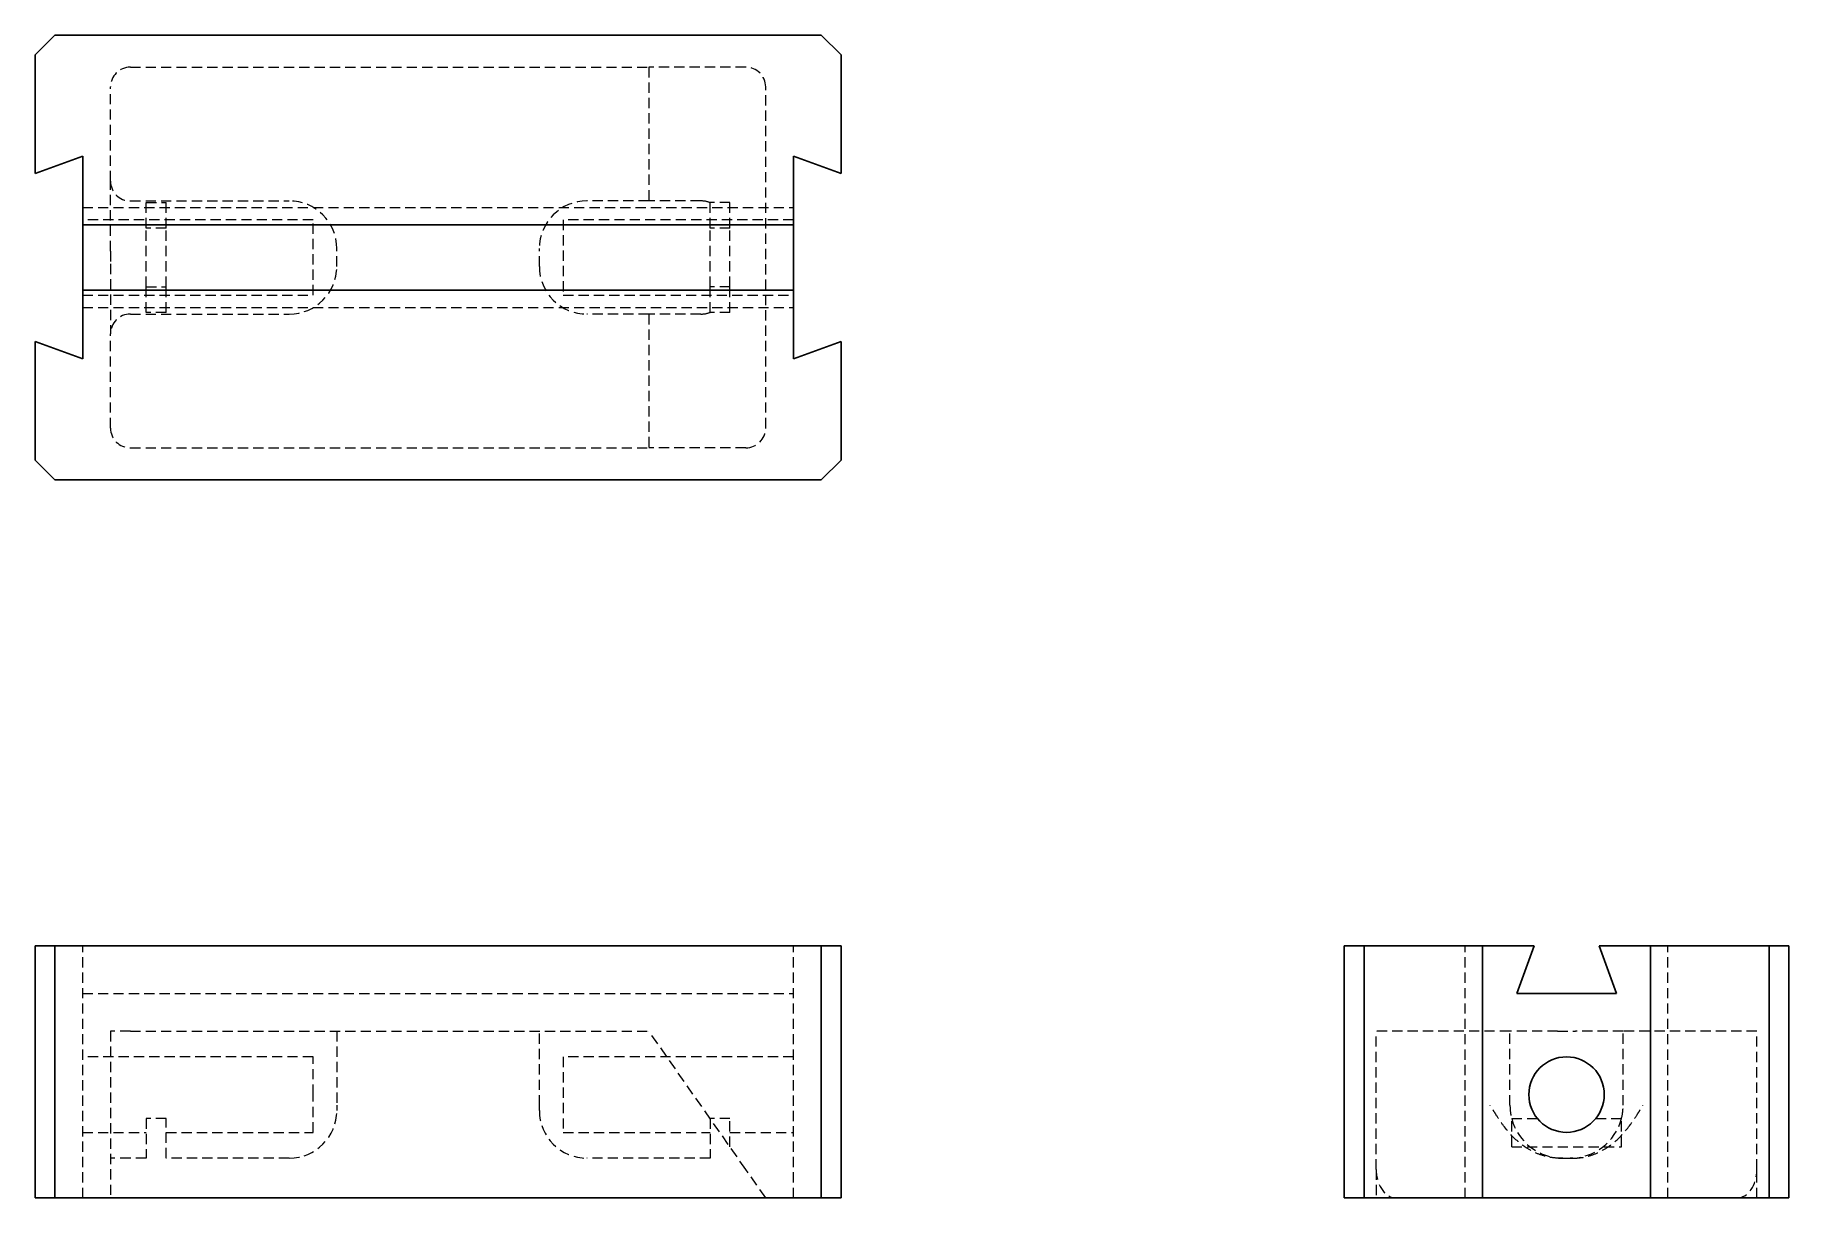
# Model space of a CAD drawing. Header units: millimetres. Extents: x 33 to 251, y 41 to 186.
import ezdxf

# ---------------------------------------------------------------- set-up
doc = ezdxf.new("R2010")
doc.units = ezdxf.units.MM
doc.linetypes.add('HIDDEN', pattern=[1.905, 1.27, -0.635])

msp = doc.modelspace()

# ---------------------------------------------------------------- linework, layer by layer
at = {"color": 7, "linetype": 'Continuous', "lineweight": 25}
for p, q in [((35.46, 185.59), (33, 183.12)), ((35.46, 185.59), (130.54, 185.59)), ((133, 183.12), (130.54, 185.59)), ((33, 168.41), (33, 183.12)), ((133, 168.41), (133, 183.12)), ((38.91, 170.56), (33, 168.41)), ((38.91, 170.56), (38.91, 162.04)), ((127.09, 170.56), (133, 168.41)), ((127.09, 162.04), (127.09, 170.56)), ((38.91, 162.04), (127.09, 162.04)), ((38.91, 153.96), (38.91, 162.04)), ((127.09, 162.04), (127.09, 153.96)), ((38.91, 153.96), (127.09, 153.96)), ((38.91, 153.96), (38.91, 145.44)), ((127.09, 145.44), (127.09, 153.96)), ((33, 132.88), (33, 147.59)), ((38.91, 145.44), (33, 147.59)), ((127.09, 145.44), (133, 147.59)), ((133, 132.88), (133, 147.59)), ((33, 132.88), (35.46, 130.41)), ((130.54, 130.41), (133, 132.88)), ((35.46, 130.41), (130.54, 130.41)), ((33, 41.36), (33, 72.64)), ((33, 72.64), (35.46, 72.64)), ((35.46, 72.64), (35.46, 41.36)), ((35.46, 72.64), (130.54, 72.64)), ((130.54, 41.36), (130.54, 72.64)), ((130.54, 72.64), (133, 72.64)), ((133, 72.64), (133, 41.36)), ((195.41, 41.36), (195.41, 72.64)), ((195.41, 72.64), (197.88, 72.64)), ((197.88, 72.64), (197.88, 41.36)), ((197.88, 72.64), (212.59, 72.64)), ((212.59, 41.36), (212.59, 72.64)), ((212.59, 72.64), (218.96, 72.64)), ((218.96, 72.64), (216.81, 66.73)), ((227.04, 72.64), (229.19, 66.73)), ((227.04, 72.64), (233.41, 72.64)), ((233.41, 41.36), (233.41, 72.64)), ((233.41, 72.64), (248.12, 72.64)), ((248.12, 41.36), (248.12, 72.64)), ((248.12, 72.64), (250.59, 72.64)), ((250.59, 72.64), (250.59, 41.36)), ((229.19, 66.73), (216.81, 66.73)), ((35.46, 41.36), (33, 41.36)), ((35.46, 41.36), (130.54, 41.36)), ((133, 41.36), (130.54, 41.36)), ((197.88, 41.36), (195.41, 41.36)), ((197.88, 41.36), (212.59, 41.36)), ((212.59, 41.36), (233.41, 41.36)), ((233.41, 41.36), (248.12, 41.36)), ((250.59, 41.36), (248.12, 41.36))]:
    msp.add_line(p, q, dxfattribs=at)
at = {"color": 7, "linetype": 'HIDDEN', "lineweight": 18}
for p, q in [((44.82, 181.61), (109.15, 181.61)), ((109.15, 181.61), (109.15, 165.02)), ((121.18, 181.61), (109.15, 181.61)), ((42.36, 167.48), (42.36, 179.15)), ((123.64, 136.85), (123.64, 179.15)), ((38.91, 164.19), (127.09, 164.19)), ((44.82, 165.02), (64.53, 165.02)), ((46.79, 164.81), (49.26, 164.81)), ((46.79, 161.63), (46.79, 164.81)), ((49.26, 161.63), (49.26, 164.81)), ((109.15, 165.02), (101.47, 165.02)), ((115.59, 165.02), (109.15, 165.02)), ((116.74, 161.63), (116.74, 164.81)), ((119.21, 164.81), (116.74, 164.81)), ((119.21, 161.63), (119.21, 164.81)), ((67.48, 162.68), (38.91, 162.68)), ((49.26, 161.63), (46.79, 161.63)), ((46.79, 154.37), (46.79, 161.63)), ((49.26, 154.37), (49.26, 161.63)), ((67.48, 153.32), (67.48, 162.68)), ((98.52, 162.68), (98.52, 153.32)), ((127.09, 162.68), (98.52, 162.68)), ((119.21, 161.63), (116.74, 161.63)), ((116.74, 154.37), (116.74, 161.63)), ((119.21, 154.37), (119.21, 161.63)), ((70.44, 156.89), (70.44, 159.11)), ((95.56, 156.89), (95.56, 159.11)), ((42.36, 158.79), (42.36, 157.21)), ((38.91, 153.32), (67.48, 153.32)), ((46.79, 154.37), (49.26, 154.37)), ((46.79, 151.19), (46.79, 154.37)), ((49.26, 151.19), (49.26, 154.37)), ((98.52, 153.32), (127.09, 153.32)), ((119.21, 154.37), (116.74, 154.37)), ((116.74, 151.19), (116.74, 154.37)), ((119.21, 151.19), (119.21, 154.37)), ((38.91, 151.81), (127.09, 151.81)), ((44.82, 150.98), (64.53, 150.98)), ((49.26, 151.19), (46.79, 151.19)), ((109.15, 150.98), (101.47, 150.98)), ((109.15, 150.98), (109.15, 134.39)), ((115.59, 150.98), (109.15, 150.98)), ((119.21, 151.19), (116.74, 151.19)), ((42.36, 136.85), (42.36, 148.52)), ((44.82, 134.39), (109.15, 134.39)), ((121.18, 134.39), (109.15, 134.39)), ((38.91, 41.36), (38.91, 72.64)), ((127.09, 41.36), (127.09, 72.64)), ((210.44, 41.36), (210.44, 72.64)), ((235.56, 41.36), (235.56, 72.64)), ((38.91, 66.73), (127.09, 66.73)), ((42.36, 62.05), (42.36, 41.36)), ((44.82, 62.05), (42.36, 62.05)), ((44.82, 62.05), (109.15, 62.05)), ((70.44, 62.05), (70.44, 52.85)), ((95.56, 52.85), (95.56, 62.05)), ((121.18, 44.88), (109.15, 62.05)), ((199.39, 44.88), (199.39, 62.05)), ((215.98, 62.05), (199.39, 62.05)), ((215.98, 52.85), (215.98, 62.05)), ((221.89, 62.05), (215.98, 62.05)), ((221.89, 62.05), (224.11, 62.05)), ((230.02, 62.05), (224.11, 62.05)), ((230.02, 52.85), (230.02, 62.05)), ((246.61, 62.05), (230.02, 62.05)), ((246.61, 44.88), (246.61, 62.05)), ((67.48, 58.85), (38.91, 58.85)), ((67.48, 54.17), (67.48, 58.85)), ((98.52, 58.85), (98.52, 49.49)), ((127.09, 58.85), (98.52, 58.85)), ((67.48, 49.49), (67.48, 54.17)), ((70.44, 52.85), (70.44, 52.2)), ((95.56, 52.2), (95.56, 52.85)), ((49.26, 51.21), (46.79, 51.21)), ((46.79, 51.21), (46.79, 46.29)), ((49.26, 46.29), (49.26, 51.21)), ((116.74, 51.21), (116.74, 46.29)), ((119.21, 51.21), (116.74, 51.21)), ((119.21, 47.69), (119.21, 51.21)), ((216.19, 51.21), (219.37, 51.21)), ((216.19, 47.69), (216.19, 51.21)), ((216.19, 51.21), (219.37, 51.21)), ((226.63, 51.21), (229.81, 51.21)), ((226.63, 51.21), (229.81, 51.21)), ((229.81, 47.69), (229.81, 51.21)), ((38.91, 49.49), (46.79, 49.49)), ((49.26, 49.49), (67.48, 49.49)), ((98.52, 49.49), (116.74, 49.49)), ((119.21, 49.49), (127.09, 49.49)), ((44.82, 46.29), (42.36, 46.29)), ((46.79, 46.29), (44.82, 46.29)), ((64.53, 46.29), (49.26, 46.29)), ((116.74, 46.29), (101.47, 46.29)), ((216.19, 47.69), (229.81, 47.69)), ((222.55, 46.29), (222.21, 46.29)), ((222.55, 46.29), (223.45, 46.29)), ((223.79, 46.29), (223.45, 46.29)), ((123.64, 41.36), (121.18, 44.88)), ((199.39, 44.88), (199.39, 41.36)), ((246.61, 41.36), (246.61, 44.88))]:
    msp.add_line(p, q, dxfattribs=at)
at = {"color": 7, "linetype": 'Continuous', "lineweight": 25}
msp.add_circle((223, 54.17), 4.68, dxfattribs=at)
at = {"color": 7, "linetype": 'HIDDEN', "lineweight": 18}
for centre, radius, start, end in [((44.82, 179.15), 2.46, 90, 180), ((121.18, 179.15), 2.46, 0, 90), ((44.82, 167.48), 2.46, 180, 270), ((64.53, 159.11), 5.91, 0, 90), ((101.47, 159.11), 5.91, 90, 180), ((64.53, 156.89), 5.91, 270, 0), ((101.47, 156.89), 5.91, 180, 270), ((44.82, 148.52), 2.46, 90, 180), ((44.82, 136.85), 2.46, 180, 270), ((121.18, 136.85), 2.46, 270, 0), ((222.55, 52.85), 6.57, 180, 194.5038), ((223.45, 52.85), 6.57, 345.4962, 0), ((64.53, 52.2), 5.91, 270, 0), ((101.47, 52.2), 5.91, 180, 270), ((222.55, 52.85), 6.57, 194.5038, 270), ((223.45, 52.85), 6.57, 270, 345.4962)]:
    msp.add_arc(centre, radius, start, end, dxfattribs=at)
for centre, major_axis, start_param, end_param in [((115.59, 158.45), (0, 6.57), 6.030046, 6.283185), ((115.59, 157.55), (0, 6.57), 3.141593, 3.394732), ((201.85, 44.88), (0, 3.52), 1.570796, 3.141593), ((244.15, 44.88), (0, 3.52), 3.141593, 4.712389)]:
    msp.add_ellipse(centre, major_axis=major_axis, ratio=0.700208, start_param=start_param, end_param=end_param, dxfattribs=at)
for points in [[(42.36, 158.79), (42.36, 159.28), (42.36, 159.75), (42.36, 160.68), (42.36, 161.15), (42.36, 162.03), (42.36, 162.45), (42.36, 163.06), (42.36, 163.26), (42.36, 163.64), (42.36, 163.83), (42.36, 164.73), (42.36, 165.35), (42.36, 166.2), (42.36, 166.47), (42.36, 166.85), (42.36, 166.98), (42.36, 167.23), (42.36, 167.36), (42.36, 167.48)], [(42.36, 157.21), (42.36, 156.72), (42.36, 156.25), (42.36, 155.32), (42.36, 154.85), (42.36, 153.97), (42.36, 153.55), (42.36, 152.94), (42.36, 152.74), (42.36, 152.36), (42.36, 152.17), (42.36, 151.27), (42.36, 150.65), (42.36, 149.8), (42.36, 149.53), (42.36, 149.15), (42.36, 149.02), (42.36, 148.77), (42.36, 148.64), (42.36, 148.52)], [(222.21, 46.29), (221.72, 46.29), (221.25, 46.33), (220.32, 46.52), (219.85, 46.66), (218.97, 47.02), (218.55, 47.24), (217.94, 47.62), (217.74, 47.75), (217.36, 48.04), (217.17, 48.19), (216.27, 48.96), (215.65, 49.68), (214.8, 50.84), (214.53, 51.23), (214.15, 51.84), (214.02, 52.04), (213.77, 52.45), (213.64, 52.65), (213.52, 52.85)], [(223.79, 46.29), (224.28, 46.29), (224.75, 46.33), (225.68, 46.52), (226.15, 46.66), (227.03, 47.02), (227.45, 47.24), (228.06, 47.62), (228.26, 47.75), (228.64, 48.04), (228.83, 48.19), (229.73, 48.96), (230.35, 49.68), (231.2, 50.84), (231.47, 51.23), (231.85, 51.84), (231.98, 52.04), (232.23, 52.45), (232.36, 52.65), (232.48, 52.85)]]:
    msp.add_open_spline(points, degree=3, knots=[0, 0, 0, 0, 0.125, 0.125, 0.25, 0.25, 0.375, 0.375, 0.4375, 0.4375, 0.5, 0.5, 0.75, 0.75, 0.875, 0.875, 0.9375, 0.9375, 1, 1, 1, 1], dxfattribs=at)

doc.saveas('drawing.dxf')
